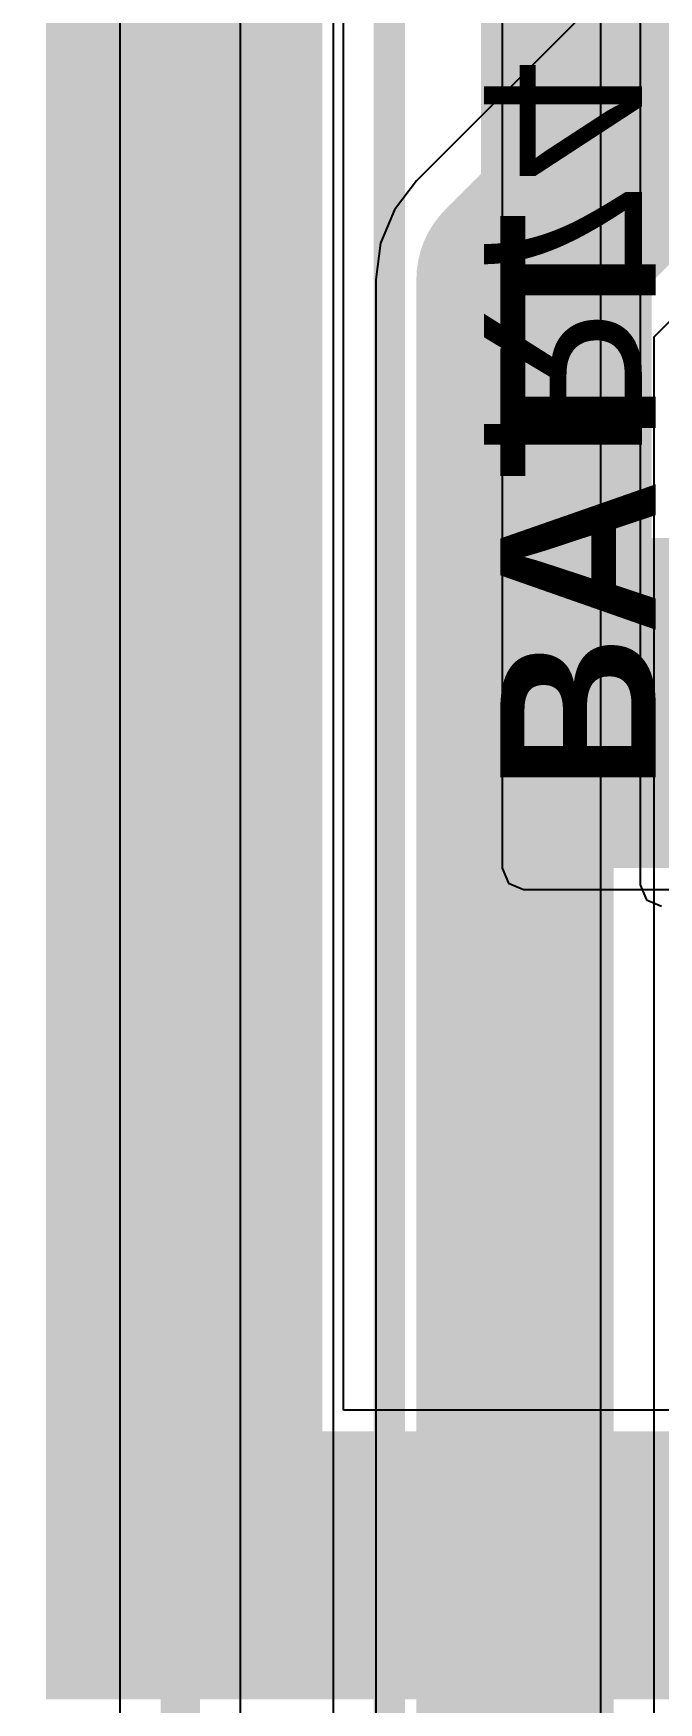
# Model space of a CAD drawing. Header units: inches. Extents: x -2.7 to 10.9, y -2.9 to 7.4.
# Drawn here: x 1.8108 to 1.9693, y 0.8382 to 1.2615 of the extents above; entities that cross this region are included whole.
import ezdxf

# ---------------------------------------------------------------- set-up
doc = ezdxf.new("R2010")
doc.units = ezdxf.units.IN
doc.header["$MEASUREMENT"] = 0
for name, color, linetype in [('Board Outline', 216, 'Continuous'), ('Bottom Layer', 5, 'Continuous'), ('Bottom Overlay', 54, 'Continuous'), ('Layer 2', 16, 'Continuous'), ('Top Layer', 1, 'Continuous'), ('Top Overlay', 2, 'Continuous')]:
    doc.layers.add(name, color=color, linetype=linetype)
doc.styles.add('Arial', font='', dxfattribs={"height": 0.2})
doc.styles.add('Arial_Bold', font='', dxfattribs={"height": 0.2})
doc.styles.get('Arial').set_extended_font_data('Arial')
doc.styles.get('Arial_Bold').set_extended_font_data('Arial', bold=True)

msp = doc.modelspace()

# ---------------------------------------------------------------- hatches: boundary and pattern name
at = {"layer": 'Bottom Layer'}
for points in [[(1.814, 0.84996), (1.884, 0.84996), (1.884, 1.371), (1.814, 1.371)], [(1.935, 1.04983), (1.9675, 1.04983), (1.9675, 1.29351), (1.935, 1.29351)], [(1.935, 1.04983), (2.08081, 1.04983), (2.08081, 1.13357), (1.935, 1.13357)], [(1.814, 0.83901), (2.491, 0.83901), (2.491, 0.907), (1.814, 0.907)]]:
    msp.add_hatch(color=5, dxfattribs=at).paths.add_polyline_path(points)

# ---------------------------------------------------------------- linework, layer by layer
at = {"layer": 'Board Outline'}
msp.add_lwpolyline([(-2.49969, 1.37795, 0.005, 0.005, -0.740599), (2.8433, 0.25075, 0.005, 0.005, 0)], format="xyseb", dxfattribs=at)
at = {"layer": 'Bottom Layer'}
for p, q in [((1.88941, 0.91241), (1.88941, 1.371)), ((1.92959, 1.29351), (1.92959, 1.13357)), ((1.92959, 1.13357), (1.92959, 1.04983)), ((1.92959, 1.04983), (1.93117, 1.046)), ((1.93117, 1.046), (1.935, 1.04442)), ((1.935, 1.04442), (2.08081, 1.04442)), ((2.11766, 0.91241), (1.88941, 0.91241))]:
    msp.add_line(p, q, dxfattribs=at)
at = {"layer": 'Layer 2'}
for p, q in [((2.14973, 1.46596), (1.90788, 1.22412)), ((1.96815, 1.18453), (2.19966, 1.41604)), ((1.90788, 1.22412), (1.90227, 1.2168)), ((1.90227, 1.2168), (1.89875, 1.20829)), ((1.89875, 1.20829), (1.89754, 1.19915)), ((1.89754, 1.19915), (1.89754, 0.75793)), ((1.96815, 0.74331), (1.96815, 1.18453))]:
    msp.add_line(p, q, dxfattribs=at)
for points in [[(1.93285, 1.19915, 0.05, 0.05, 0), (2.17469, 1.441, 0.05, 0.05, 0)], [(1.93285, 0.74331, 0.05, 0.05, 0), (1.93285, 1.19915, 0.05, 0.05, 0)]]:
    msp.add_lwpolyline(points, format="xyseb", dxfattribs=at)
msp.add_lwpolyline([(1.92035, 1.19915, 0.025, 0.025, 1), (1.94535, 1.19915, 0.025, 0.025, 1)], format="xyseb", close=True, dxfattribs=at)
msp.add_lwpolyline([(1.92035, 1.19915, 0.025, 0.025, 1), (1.94535, 1.19915, 0.025, 0.025, 1)], format="xyseb", close=True, dxfattribs=at)
at = {"layer": 'Top Layer'}
for p, q in [((1.96459, 1.29326), (1.96459, 1.243)), ((1.95463, 0.57456), (1.95463, 1.29037)), ((1.88673, 1.27755), (1.88673, 0.55533)), ((1.83271, 1.27259), (1.83271, 0.75816)), ((1.86329, 0.75816), (1.86329, 1.27259)), ((1.96459, 1.243), (1.96459, 1.04558)), ((1.96459, 1.04558), (1.96617, 1.04176)), ((1.96617, 1.04176), (1.97, 1.04017))]:
    msp.add_line(p, q, dxfattribs=at)
for points in [[(1.901, 0.55533, 0.008, 0.008, 0), (1.901, 1.39286, 0.008, 0.008, 0)], [(1.93424, 0.56611, 0.02, 0.02, 0), (1.93424, 1.29882, 0.02, 0.02, 0)], [(1.848, 0.74854, 0.01, 0.01, 0), (1.848, 1.30301, 0.01, 0.01, 0)]]:
    msp.add_lwpolyline(points, format="xyseb", dxfattribs=at)

# ---------------------------------------------------------------- texts
at = {"layer": 'Bottom Overlay', "style": 'Arial', "text_generation_flag": 2}
msp.add_text('R74', height=0.04, rotation=270, dxfattribs=at).set_placement((1.92501, 1.15268))
at = {"layer": 'Top Overlay', "style": 'Arial_Bold'}
msp.add_text('BATT', height=0.03937, rotation=90, dxfattribs=at).set_placement((1.9685, 1.0692))

doc.saveas('drawing.dxf')
